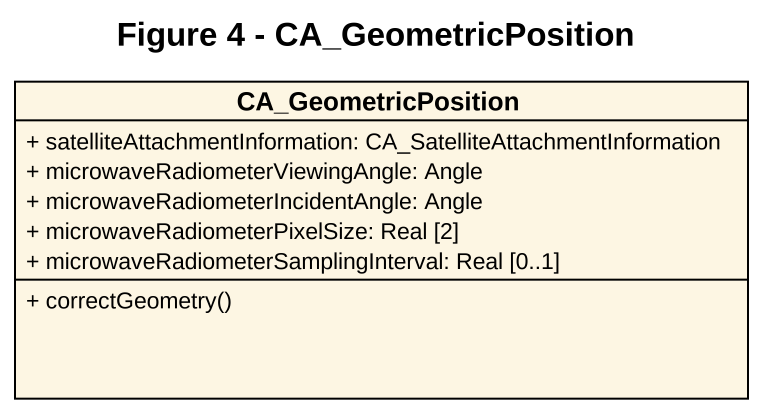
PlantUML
@startuml
title Figure 4 - CA_GeometricPosition
hide circle
hide empty members
skinparam classAttributeIconSize 0
class CA_GeometricPosition {
  + satelliteAttachmentInformation: CA_SatelliteAttachmentInformation
  + microwaveRadiometerViewingAngle: Angle
  + microwaveRadiometerIncidentAngle: Angle
  + microwaveRadiometerPixelSize: Real [2]
  + microwaveRadiometerSamplingInterval: Real [0..1]
  + correctGeometry()
}
@enduml
